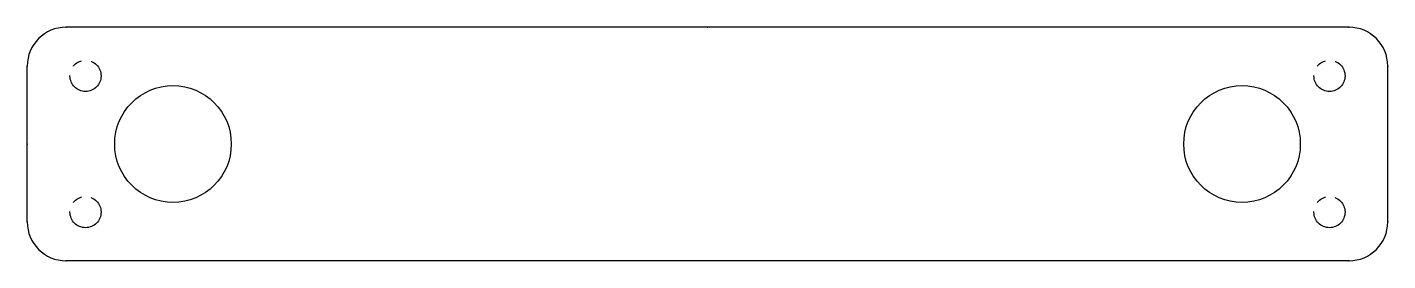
# Model space of a CAD drawing. Header units: millimetres. Extents: x -350 to 0, y 0 to 60.
import ezdxf

# ---------------------------------------------------------------- set-up
doc = ezdxf.new("R2010")
doc.units = ezdxf.units.MM
doc.header["$PDSIZE"] = -1
doc.linetypes.add('CENTERX2', pattern=[20.32, 12.7, -2.54, 2.54, -2.54])

msp = doc.modelspace()

# ---------------------------------------------------------------- linework, layer by layer
at = {"color": 7, "linetype": 'Continuous'}
for p, q in [((-10, 60), (-340, 60)), ((-350, 10), (-350, 50)), ((0, 10), (0, 50)), ((-10, 0), (-340, 0))]:
    msp.add_line(p, q, dxfattribs=at)
at = {"color": 7, "linetype": 'Continuous', "lineweight": 15}
for p, q in [((-10, 60), (-340, 60)), ((-350, 50), (-350, 10)), ((0, 10), (0, 50)), ((-340, 0), (-10, 0))]:
    msp.add_line(p, q, dxfattribs=at)
at = {"color": 7, "linetype": 'CENTERX2'}
for centre in [(-335, 47.5), (-15, 47.5), (-335, 12.5), (-15, 12.5)]:
    msp.add_circle(centre, 4, dxfattribs=at)
at = {"color": 7, "linetype": 'Continuous'}
for centre in [(-312.5, 30), (-37.5, 30)]:
    msp.add_circle(centre, 15, dxfattribs=at)
at = {"color": 7, "linetype": 'Continuous', "lineweight": 15}
for centre in [(-312.5, 30), (-37.5, 30)]:
    msp.add_circle(centre, 15, dxfattribs=at)
at = {"color": 7, "linetype": 'Continuous'}
for centre, start, end in [((-340, 50), 90, 180), ((-10, 50), 0, 90), ((-340, 10), 180, 270), ((-10, 10), 270, 0)]:
    msp.add_arc(centre, 10, start, end, dxfattribs=at)
at = {"color": 7, "linetype": 'Continuous', "lineweight": 15}
for centre, start, end in [((-340, 50), 90, 180), ((-10, 50), 0, 90), ((-340, 10), 180, 270), ((-10, 10), 270, 0)]:
    msp.add_arc(centre, 10, start, end, dxfattribs=at)
at = {"color": 7, "linetype": 'Continuous'}
for p in [(-340, 60), (-175, 60), (-10, 60), (-350, 50), (0, 50), (-350, 30), (-350, 10), (0, 10), (-340, 0), (-10, 0)]:
    msp.add_point(p, dxfattribs=at)

doc.saveas('drawing.dxf')
